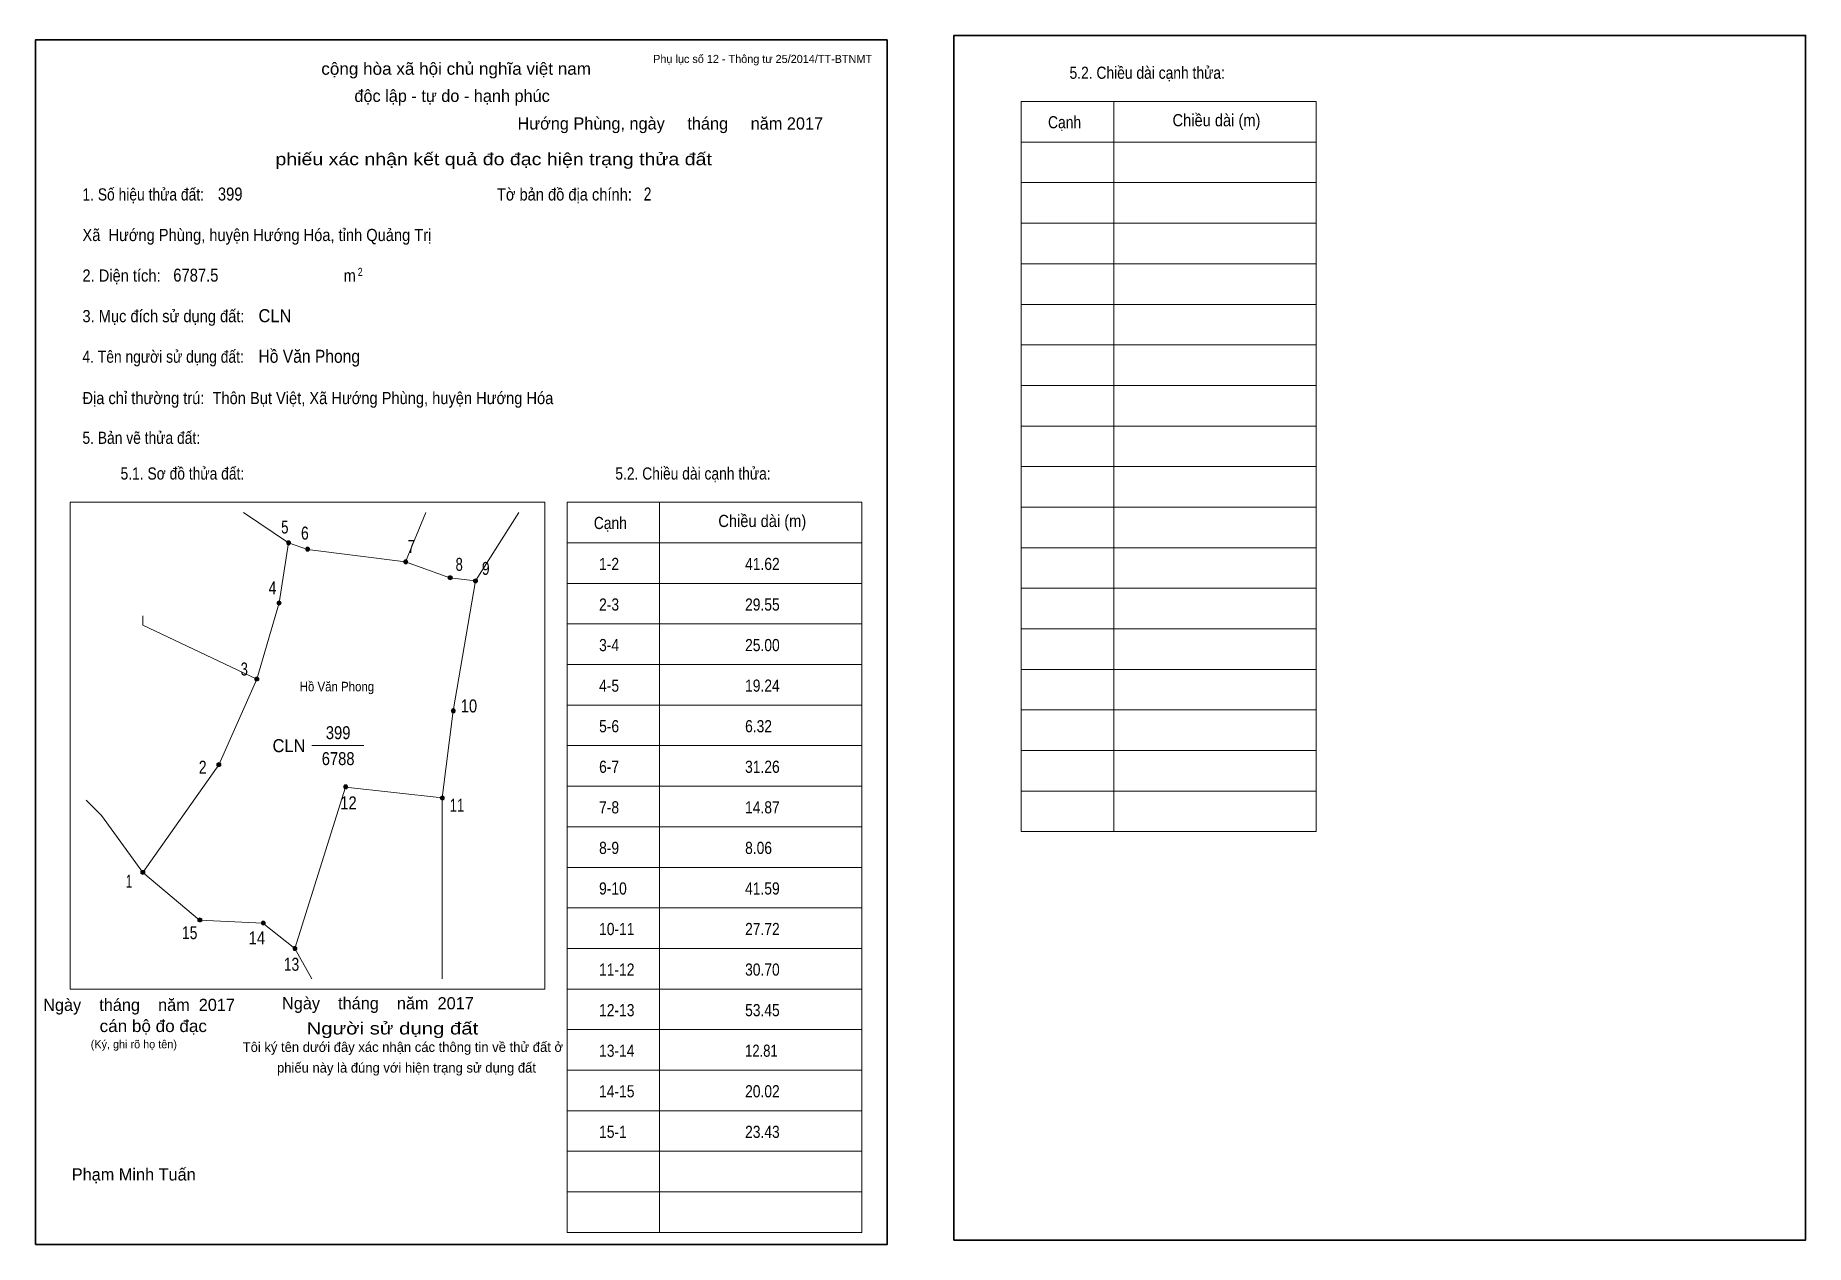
# Model space of a CAD drawing. Header units: centimetres. Extents: x 0 to 43.6, y 0 to 29.8.
import ezdxf
from ezdxf.enums import TextEntityAlignment as Align

# ---------------------------------------------------------------- set-up
doc = ezdxf.new("R2010")
doc.units = ezdxf.units.CM
doc.header["$LTSCALE"] = 0.12
for name, color, linetype in [('30', 7, 'Continuous'), ('34', 7, 'Continuous'), ('62', 7, 'Continuous')]:
    doc.layers.add(name, color=color, linetype=linetype)
for name, color, linetype, lineweight in [('32', 7, 'Continuous', 13), ('33', 7, 'Continuous', 13), ('61', 7, 'Continuous', 13), ('63', 7, 'Continuous', 13)]:
    doc.layers.add(name, color=color, linetype=linetype, lineweight=lineweight)

msp = doc.modelspace()

# ---------------------------------------------------------------- hatches: boundary and pattern name
at = {"layer": '32'}
for points in [[(6.2922, 17.3, 1), (6.1922, 17.3, 1)], [(6.7609, 17.1438, 1), (6.6609, 17.1438, 1)], [(9.1828, 16.8313, 1), (9.0828, 16.8313, 1)], [(10.2766, 16.4406, 1), (10.1766, 16.4406, 1)], [(10.9016, 16.3625, 1), (10.8016, 16.3625, 1)], [(6.0578, 15.8156, 1), (5.9578, 15.8156, 1)], [(5.5109, 13.9406, 1), (5.4109, 13.9406, 1)], [(10.3547, 13.1594, 1), (10.2547, 13.1594, 1)], [(4.5734, 11.8313, 1), (4.4734, 11.8313, 1)], [(7.6984, 11.2844, 1), (7.5984, 11.2844, 1)], [(10.0813, 11.0109, 1), (9.9812, 11.0109, 1)], [(2.6984, 9.175, 1), (2.5984, 9.175, 1)], [(4.1047, 8.0031, 1), (4.0047, 8.0031, 1)], [(5.6672, 7.925, 1), (5.5672, 7.925, 1)], [(6.4484, 7.3, 1), (6.3484, 7.3, 1)]]:
    msp.add_hatch(color=256, dxfattribs=at).paths.add_polyline_path(points)

# ---------------------------------------------------------------- linework, layer by layer
for centre in [(6.2422, 17.3), (6.7109, 17.1438), (9.1328, 16.8313), (10.2266, 16.4406), (10.8516, 16.3625), (6.0078, 15.8156), (5.4609, 13.9406), (10.3047, 13.1594), (4.5234, 11.8313), (7.6484, 11.2844), (10.0312, 11.0109), (2.6484, 9.175), (4.0547, 8.0031), (5.6172, 7.925), (6.3984, 7.3)]:
    msp.add_circle(centre, 0.05, dxfattribs=at)
at = {"layer": '33'}
msp.add_line((6.82, 12.3), (8.1, 12.3), dxfattribs=at)
at = {"layer": '61'}
for p, q in [((6.24, 17.3), (5.13, 18.05)), ((11.92, 18.05), (10.85, 16.36)), ((10.03, 6.55), (10.03, 11.01))]:
    msp.add_line(p, q, dxfattribs=at)
for points in [[(10.85, 16.36), (10.22, 16.44), (9.13, 16.83), (9.63, 18.05)], [(6.24, 17.3), (6.01, 15.82), (5.46, 13.94)], [(9.13, 16.83), (6.71, 17.14), (6.24, 17.3)], [(10.03, 11.01), (10.3, 13.16), (10.85, 16.36)], [(5.46, 13.94), (2.65, 15.27), (2.65, 15.5)], [(2.65, 9.17), (4.52, 11.83), (5.46, 13.94)], [(1.25, 10.96), (1.63, 10.58), (2.65, 9.17)], [(10.03, 11.01), (7.65, 11.28), (6.4, 7.3), (6.82, 6.55)], [(2.65, 9.17), (4.05, 8), (5.61, 7.92), (6.4, 7.3)]]:
    msp.add_lwpolyline(points, dxfattribs=at)
at = {"layer": '63'}
for p, q in [((24.31, 28.18), (31.58, 28.18)), ((24.31, 10.18), (24.31, 28.18)), ((26.59, 10.18), (26.59, 28.18)), ((31.58, 10.18), (31.58, 28.18)), ((24.31, 27.18), (31.58, 27.18)), ((24.31, 26.18), (31.58, 26.18)), ((24.31, 25.18), (31.58, 25.18)), ((24.31, 24.18), (31.58, 24.18)), ((24.31, 23.18), (31.58, 23.18)), ((24.31, 22.18), (31.58, 22.18)), ((24.31, 21.18), (31.58, 21.18)), ((24.31, 20.18), (31.58, 20.18)), ((24.31, 19.18), (31.58, 19.18)), ((0.86, 18.3), (12.56, 18.3)), ((0.86, 6.3), (0.86, 18.3)), ((12.56, 6.3), (12.56, 18.3)), ((13.11, 18.3), (20.38, 18.3)), ((13.11, 0.3), (13.11, 18.3)), ((15.39, 0.3), (15.39, 18.3)), ((20.38, 0.3), (20.38, 18.3)), ((24.31, 18.18), (31.58, 18.18)), ((13.11, 17.3), (20.38, 17.3)), ((24.31, 17.18), (31.58, 17.18)), ((13.11, 16.3), (20.38, 16.3)), ((24.31, 16.18), (31.58, 16.18)), ((13.11, 15.3), (20.38, 15.3)), ((24.31, 15.18), (31.58, 15.18)), ((13.11, 14.3), (20.38, 14.3)), ((24.31, 14.18), (31.58, 14.18)), ((13.11, 13.3), (20.38, 13.3)), ((24.31, 13.18), (31.58, 13.18)), ((13.11, 12.3), (20.38, 12.3)), ((24.31, 12.18), (31.58, 12.18)), ((24.31, 12.18), (31.58, 12.18)), ((13.11, 11.3), (20.38, 11.3)), ((24.31, 11.18), (31.58, 11.18)), ((13.11, 10.3), (20.38, 10.3)), ((24.31, 10.18), (31.58, 10.18)), ((13.11, 9.3), (20.38, 9.3)), ((13.11, 8.3), (20.38, 8.3)), ((13.11, 7.3), (20.38, 7.3)), ((0.86, 6.3), (12.56, 6.3)), ((13.11, 6.3), (20.38, 6.3)), ((13.11, 5.3), (20.38, 5.3)), ((13.11, 4.3), (20.38, 4.3)), ((13.11, 3.3), (20.38, 3.3)), ((13.11, 2.3), (20.38, 2.3)), ((13.11, 2.3), (20.38, 2.3)), ((13.11, 1.3), (20.38, 1.3)), ((13.11, 0.3), (20.38, 0.3))]:
    msp.add_line(p, q, dxfattribs=at)
at = {"layer": '63', "lineweight": 35}
for points in [[(0, 0), (0, 29.7), (21, 29.7), (21, 0)], [(22.65, 0.11), (22.65, 29.81), (43.65, 29.81), (43.65, 0.11)]]:
    msp.add_lwpolyline(points, close=True, dxfattribs=at)

# ---------------------------------------------------------------- texts
at = {"layer": '30'}
for s, width, p in [('1-2', 0.85, (13.9, 16.63)), ('41.62', 0.85, (17.5, 16.63)), ('2-3', 0.85, (13.9, 15.63)), ('29.55', 0.85, (17.5, 15.63)), ('3-4', 0.85, (13.9, 14.63)), ('25.00', 0.85, (17.5, 14.63)), ('4-5', 0.85, (13.9, 13.63)), ('19.24', 0.85, (17.5, 13.63)), ('5-6', 0.85, (13.9, 12.63)), ('6.32', 0.85, (17.5, 12.63)), ('6-7', 0.85, (13.9, 11.63)), ('31.26', 0.85, (17.5, 11.63)), ('7-8', 0.85, (13.9, 10.63)), ('14.87', 0.85, (17.5, 10.63)), ('8-9', 0.85, (13.9, 9.63)), ('8.06', 0.85, (17.5, 9.63)), ('9-10', 0.85, (13.9, 8.63)), ('41.59', 0.85, (17.5, 8.63)), ('10-11', 0.85, (13.9, 7.63)), ('27.72', 0.85, (17.5, 7.63)), ('11-12', 0.85, (13.9, 6.63)), ('30.70', 0.85, (17.5, 6.63)), ('12-13', 0.85, (13.9, 5.63)), ('53.45', 0.85, (17.5, 5.63)), ('13-14', 0.85, (13.9, 4.63)), ('12.81', 0.8, (17.5, 4.63)), ('14-15', 0.85, (13.9, 3.63)), ('20.02', 0.85, (17.5, 3.63)), ('15-1', 0.85, (13.9, 2.63)), ('23.43', 0.85, (17.5, 2.63))]:
    msp.add_text(s, height=0.3, dxfattribs=dict(at, width=width)).set_placement(p)
at = {"layer": '32'}
for s, width, p in [('5', 0.75, (6.15, 17.53)), ('6', 0.8, (6.645, 17.38)), ('7', 0.75, (9.27, 17.05)), ('8', 0.75, (10.45, 16.61)), ('9', 0.8, (11.105, 16.51)), ('4', 0.8, (5.845, 16.03)), ('3', 0.75, (5.15, 14.03)), ('10', 0.85, (10.69, 13.12)), ('2', 0.8, (4.125, 11.61)), ('12', 0.85, (7.72, 10.73)), ('11', 0.75, (10.395, 10.67)), ('1', 0.65, (2.31, 8.8)), ('15', 0.8, (3.805, 7.53)), ('14', 0.85, (5.46, 7.4)), ('13', 0.8, (6.315, 6.75))]:
    msp.add_text(s, height=0.32, dxfattribs=dict(at, width=width)).set_placement(p, align=Align.CENTER)
at = {"layer": '33', "width": 0.85}
for s, p in [('399', (7.465, 12.46)), ('6788', (7.465, 11.82))]:
    msp.add_text(s, height=0.32, dxfattribs=at).set_placement(p, align=Align.CENTER)
at = {"layer": '33', "width": 0.95}
msp.add_text('CLN', height=0.32, dxfattribs=at).set_placement((6.66, 12.14), align=Align.RIGHT)
at = {"layer": '34'}
for s, width, p in [('399', 0.85, (4.5, 25.74)), ('2', 0.8, (15, 25.74)), ('6787.5', 0.85, (3.4, 23.74)), ('CLN', 0.95, (5.5, 22.74)), ('Hồ Văn Phong', 0.9, (5.5, 21.74))]:
    msp.add_text(s, height=0.32, dxfattribs=dict(at, width=width)).set_placement(p)
at = {"layer": '62', "width": 0.9}
msp.add_text('Hồ Văn Phong', height=0.2344, dxfattribs=at).set_placement((7.435, 13.64), align=Align.CENTER)
at = {"layer": '63'}
for s, height, p in [('Phụ lục số 12 - Thông tư 25/2014/TT-BTNMT', 0.2, (20.63, 29.13)), ('Ngày    tháng    năm  2017', 0.3, (10.81, 5.8)), ('Ngày    tháng    năm  2017', 0.3, (4.92, 5.76)), ('(Ký, ghi rõ họ tên)', 0.2, (3.49, 4.84))]:
    msp.add_text(s, height=height, dxfattribs=at).set_placement(p, align=Align.RIGHT)
at = {"layer": '63', "width": 1.05}
msp.add_text('cộng hòa xã hội chủ nghĩa việt nam', height=0.3, dxfattribs=at).set_placement((10.375, 28.84), align=Align.CENTER)
at = {"layer": '63'}
for s, height, width, p in [('5.2. Chiều dài cạnh thửa:', 0.3, 0.85, (25.5, 28.74)), ('Cạnh', 0.3, 0.85, (24.97, 27.52)), ('Chiều dài (m)', 0.3, 0.9, (28.04, 27.57)), ('1. Số hiệu thửa đất:', 0.3, 0.85, (1.16, 25.74)), ('Tờ bản đồ địa chính:', 0.3, 0.9, (11.38, 25.74)), ('Xã  Hướng Phùng, huyện Hướng Hóa, tỉnh Quảng Trị', 0.3, 0.9, (1.16, 24.74)), ('2. Diện tích:', 0.3, 0.9, (1.16, 23.74)), ('2', 0.2, 0.8, (7.95, 23.88)), ('m', 0.3, 0.9, (7.6, 23.74)), ('3. Mục đích sử dụng đất:', 0.3, 0.9, (1.16, 22.74)), ('4. Tên người sử dụng đất:', 0.3, 0.85, (1.16, 21.74)), ('Địa chỉ thường trú:  Thôn Bụt Việt, Xã Hướng Phùng, huyện Hướng Hóa', 0.3, 0.9, (1.16, 20.72)), ('5. Bản vẽ thửa đất:', 0.3, 0.85, (1.16, 19.74)), ('5.1. Sơ đồ thửa đất:', 0.3, 0.85, (2.1, 18.86)), ('5.2. Chiều dài cạnh thửa:', 0.3, 0.85, (14.3, 18.86)), ('Cạnh', 0.3, 0.85, (13.77, 17.64)), ('Chiều dài (m)', 0.3, 0.9, (16.84, 17.69))]:
    msp.add_text(s, height=height, dxfattribs=dict(at, width=width)).set_placement(p)
for s, height, p in [('độc lập - tự do - hạnh phúc', 0.3, (10.275, 28.17)), ('Hướng Phùng, ngày     tháng     năm 2017', 0.3, (15.655, 27.49)), ('Tôi ký tên dưới đây xác nhận các thông tin về thử đất ở ', 0.24, (9.105, 4.75)), ('phiếu này là đúng với hiện trạng sử dụng đất', 0.24, (9.15, 4.24)), ('Phạm Minh Tuấn', 0.3, (2.425, 1.58))]:
    msp.add_text(s, height=height, dxfattribs=at).set_placement(p, align=Align.CENTER)
for s, width, p in [('phiếu xác nhận kết quả đo đạc hiện trạng thửa đất', 1.2, (16.68, 26.61)), ('cán bộ đo đạc', 1.05, (4.23, 5.24)), ('Người sử dụng đất', 1.25, (10.92, 5.18))]:
    msp.add_text(s, height=0.3, dxfattribs=dict(at, width=width)).set_placement(p, align=Align.RIGHT)

doc.saveas('drawing.dxf')
